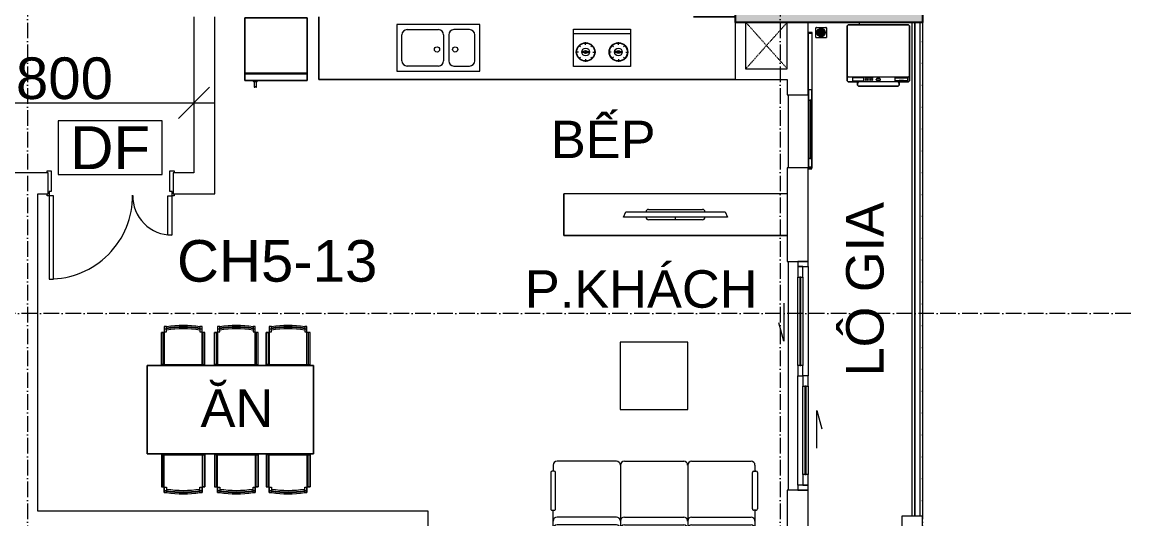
# Model space of a CAD drawing. Header units: millimetres. Extents: x -20144 to 122974, y -38328 to 48263.
# Drawn here: x 32351 to 43001, y 6475 to 11250 of the extents above; entities that cross this region are included whole.
import ezdxf
from ezdxf.enums import TextEntityAlignment as Align

# ---------------------------------------------------------------- set-up
doc = ezdxf.new("R2010")
doc.units = ezdxf.units.MM
doc.linetypes.add('Dash', pattern=[6.35, 3.175, -3.175])
doc.linetypes.add('Grid Line', pattern=[4.2, 3, -0.6, 0, -0.6])
for name, color, linetype, lineweight in [('A-DETL-GENF', 31, 'Continuous', 5), ('A-DETL-GENF-HDLN', 161, 'Dash', 5), ('CHU', 181, 'Continuous', 5), ('CUA', 31, 'Continuous', 9), ('DIM', 1, 'Continuous', 5), ('NET THAY 1', 41, 'Continuous', 5), ('NET-CAT', 3, 'Continuous', 15), ('NET-THAY', 2, 'Continuous', 9), ('THIET BI', 44, 'Continuous', 5), ('THIET-BI', 44, 'Continuous', 5), ('TRUC', 225, 'Continuous', 5), ('X-COT HAM$0$LC.HA', 8, 'Continuous', 9), ('Y-GHI CHU PCCC$0$Z-CT1-GHI CHU TT$0$KI-HIEU', 6, 'Continuous', 13)]:
    doc.layers.add(name, color=color, linetype=linetype, lineweight=lineweight)
doc.styles.add('Arial_3', font='arial_0.ttf', dxfattribs={"height": 400})
doc.styles.add('Arial_4', font='arial_0.ttf', dxfattribs={"height": 360})
doc.styles.add('Arial_5', font='arial_0.ttf', dxfattribs={"height": 400})
doc.styles.add('Y-GHI CHU PCCC$0$Arial', font='arial_0.ttf')
doc.dimstyles.new('Diagonal_-_2mm_Arial', dxfattribs={"dimscale": 304.8, "dimtxt": 408.10376, "dimasz": 0.984252, "dimexe": 0.656168, "dimexo": 4.593176, "dimgap": 0.098425, "dimtad": 1, "dimdec": 0, "dimzin": 0, "dimdsep": 46, "dimtxsty": 'Arial_3', "dimblk1": 'OBLIQUE', "dimblk2": 'OBLIQUE', "dimsah": 1, "dimcen": 0.09, "dimdle": 0.656168, "dimazin": 0, "dimtfac": 1, "dimtdec": 4, "dimtix": 1, "dimtmove": 0, "dimatfit": 3, "dimfxl": 0, "dimtvp": 1, "dimtolj": 1, "dimtzin": 0, "dimlwd": 9, "dimlwe": 9, "dimarcsym": 0})

# ---------------------------------------------------------------- blocks, each defined once
blk = doc.blocks.new('ALC1807-ASCENT PLAZA-KET CAU_rvt-1-MẶT BẰNG TẦNG 5 ĐẾN TẦNG 22')
at = {"layer": 'X-COT HAM$0$LC.HA'}
h = blk.add_hatch(color=256, dxfattribs=at)
h.dxf.hatch_style = 1
h.paths.add_polyline_path([(39201, 11650), (39201, 11250), (41001, 11250), (41001, 11650)])
at = {"ltscale": 1000}
blk.add_lwpolyline([(39201, 11650), (39201, 11250), (41001, 11250), (41001, 11650)], close=True, dxfattribs=at)
blk = doc.blocks.new('X-BAN AN 4 GHE - X-BAN AN 4 GHE 2-1366074-MẶT BẰNG TẦNG 5 ĐẾN TẦNG 22')
at = {"layer": 'THIET BI'}
for p, q in [((187, 373), (165, 373)), ((165, 373), (165, 318)), ((165, 373), (165, 10)), ((187, 373), (165, 373)), ((165, 351), (187, 351)), ((165, 322), (187, 322)), ((187, 338), (187, 373)), ((187, 322), (187, 338)), ((528, 373), (506, 373)), ((506, 373), (506, 338)), ((528, 373), (506, 373)), ((506, 351), (528, 351)), ((506, 338), (506, 322)), ((506, 322), (528, 322)), ((528, 318), (528, 373)), ((528, 10), (528, 373)), ((699, 373), (677, 373)), ((677, 373), (677, 318)), ((677, 373), (677, 10)), ((699, 373), (677, 373)), ((677, 351), (699, 351)), ((677, 322), (699, 322)), ((699, 338), (699, 373)), ((699, 322), (699, 338)), ((1039, 373), (1018, 373)), ((1018, 373), (1018, 338)), ((1039, 373), (1018, 373)), ((1018, 351), (1039, 351)), ((1018, 338), (1018, 322)), ((1018, 322), (1039, 322)), ((1039, 318), (1039, 373)), ((1039, 10), (1039, 373)), ((1195, 373), (1174, 373)), ((1174, 373), (1174, 318)), ((1174, 373), (1174, 10)), ((1195, 373), (1174, 373)), ((1174, 351), (1195, 351)), ((1174, 322), (1195, 322)), ((1195, 338), (1195, 373)), ((1195, 322), (1195, 338)), ((1536, 373), (1515, 373)), ((1515, 373), (1515, 338)), ((1536, 373), (1515, 373)), ((1515, 351), (1536, 351)), ((1515, 338), (1515, 322)), ((1515, 322), (1536, 322)), ((1536, 318), (1536, 373)), ((1536, 10), (1536, 373)), ((165, 318), (137, 318)), ((137, 318), (137, 10)), ((137, 318), (156, 318)), ((137, 10), (137, 318)), ((156, 318), (156, 10)), ((556, 318), (528, 318)), ((537, 318), (537, 10)), ((556, 318), (537, 318)), ((556, 10), (556, 318)), ((556, 10), (556, 318)), ((648, 318), (648, 10)), ((677, 318), (648, 318)), ((648, 318), (667, 318)), ((648, 10), (648, 318)), ((667, 318), (667, 10)), ((1068, 318), (1039, 318)), ((1049, 318), (1049, 10)), ((1068, 318), (1049, 318)), ((1068, 10), (1068, 318)), ((1068, 10), (1068, 318)), ((1145, 318), (1145, 10)), ((1174, 318), (1145, 318)), ((1145, 318), (1164, 318)), ((1145, 10), (1145, 318)), ((1164, 318), (1164, 10)), ((1565, 318), (1536, 318)), ((1546, 318), (1546, 10)), ((1565, 318), (1546, 318)), ((1565, 10), (1565, 318)), ((1565, 10), (1565, 318)), ((1600, 0), (0, 0)), ((0, 0), (0, -850)), ((0, -850), (0, 0)), ((0, 0), (1600, 0)), ((137, 10), (556, 10)), ((156, 10), (137, 10)), ((165, 10), (528, 10)), ((537, 10), (556, 10)), ((648, 10), (1068, 10)), ((667, 10), (648, 10)), ((677, 10), (1039, 10)), ((1049, 10), (1068, 10)), ((1145, 10), (1565, 10)), ((1164, 10), (1145, 10)), ((1174, 10), (1536, 10)), ((1546, 10), (1565, 10)), ((1600, -850), (1600, 0)), ((1600, 0), (1600, -850)), ((0, -850), (1600, -850)), ((1600, -850), (0, -850)), ((556, -860), (137, -860)), ((137, -860), (137, -1168)), ((156, -860), (137, -860)), ((137, -860), (137, -1168)), ((156, -1168), (156, -860)), ((165, -860), (528, -860)), ((165, -1223), (165, -860)), ((528, -860), (528, -1223)), ((537, -860), (556, -860)), ((537, -1168), (537, -860)), ((556, -1168), (556, -860)), ((556, -860), (556, -1168)), ((1068, -860), (648, -860)), ((648, -860), (648, -1168)), ((667, -860), (648, -860)), ((648, -860), (648, -1168)), ((667, -1168), (667, -860)), ((677, -860), (1039, -860)), ((677, -1223), (677, -860)), ((1039, -860), (1039, -1223)), ((1049, -860), (1068, -860)), ((1049, -1168), (1049, -860)), ((1068, -1168), (1068, -860)), ((1068, -860), (1068, -1168)), ((1565, -860), (1145, -860)), ((1145, -860), (1145, -1168)), ((1164, -860), (1145, -860)), ((1145, -860), (1145, -1168)), ((1164, -1168), (1164, -860)), ((1174, -860), (1536, -860)), ((1174, -1223), (1174, -860)), ((1536, -860), (1536, -1223)), ((1546, -860), (1565, -860)), ((1546, -1168), (1546, -860)), ((1565, -1168), (1565, -860)), ((1565, -860), (1565, -1168)), ((137, -1168), (165, -1168)), ((137, -1168), (156, -1168)), ((165, -1168), (165, -1223)), ((528, -1223), (528, -1168)), ((528, -1168), (556, -1168)), ((556, -1168), (537, -1168)), ((648, -1168), (677, -1168)), ((648, -1168), (667, -1168)), ((677, -1168), (677, -1223)), ((1039, -1223), (1039, -1168)), ((1039, -1168), (1068, -1168)), ((1068, -1168), (1049, -1168)), ((1145, -1168), (1174, -1168)), ((1145, -1168), (1164, -1168)), ((1174, -1168), (1174, -1223)), ((1536, -1223), (1536, -1168)), ((1536, -1168), (1565, -1168)), ((1565, -1168), (1546, -1168)), ((165, -1172), (187, -1172)), ((165, -1201), (187, -1201)), ((165, -1223), (187, -1223)), ((187, -1223), (165, -1223)), ((187, -1172), (187, -1188)), ((187, -1188), (187, -1223)), ((506, -1172), (528, -1172)), ((506, -1188), (506, -1172)), ((506, -1223), (506, -1188)), ((506, -1201), (528, -1201)), ((506, -1223), (528, -1223)), ((528, -1223), (506, -1223)), ((677, -1172), (699, -1172)), ((677, -1201), (699, -1201)), ((677, -1223), (699, -1223)), ((699, -1223), (677, -1223)), ((699, -1172), (699, -1188)), ((699, -1188), (699, -1223)), ((1018, -1172), (1039, -1172)), ((1018, -1188), (1018, -1172)), ((1018, -1223), (1018, -1188)), ((1018, -1201), (1039, -1201)), ((1018, -1223), (1039, -1223)), ((1039, -1223), (1018, -1223)), ((1174, -1172), (1195, -1172)), ((1174, -1201), (1195, -1201)), ((1174, -1223), (1195, -1223)), ((1195, -1223), (1174, -1223)), ((1195, -1172), (1195, -1188)), ((1195, -1188), (1195, -1223)), ((1515, -1172), (1536, -1172)), ((1515, -1188), (1515, -1172)), ((1515, -1223), (1515, -1188)), ((1515, -1201), (1536, -1201)), ((1515, -1223), (1536, -1223)), ((1536, -1223), (1515, -1223))]:
    blk.add_line(p, q, dxfattribs=at)
for centre, radius, start, end in [((347, -628), 1013, 80.9407, 99.0593), ((347, -628), 1013, 80.9407, 99.0593), ((347, -628), 999, 80.808, 99.192), ((347, -648), 1013, 80.9407, 99.0593), ((347, -648), 999, 80.808, 99.192), ((858, -628), 1013, 80.9407, 99.0593), ((858, -628), 1013, 80.9407, 99.0593), ((858, -628), 999, 80.808, 99.192), ((858, -648), 1013, 80.9407, 99.0593), ((858, -648), 999, 80.808, 99.192), ((1355, -628), 1013, 80.9407, 99.0593), ((1355, -628), 1013, 80.9407, 99.0593), ((1355, -628), 999, 80.808, 99.192), ((1355, -648), 1013, 80.9407, 99.0593), ((1355, -648), 999, 80.808, 99.192), ((347, -202), 999, 260.808, 279.192), ((347, -202), 1013, 260.9407, 279.0593), ((347, -222), 999, 260.808, 279.192), ((347, -222), 1013, 260.9407, 279.0593), ((347, -222), 1013, 260.9407, 279.0593), ((858, -202), 999, 260.808, 279.192), ((858, -202), 1013, 260.9407, 279.0593), ((858, -222), 999, 260.808, 279.192), ((858, -222), 1013, 260.9407, 279.0593), ((858, -222), 1013, 260.9407, 279.0593), ((1355, -202), 999, 260.808, 279.192), ((1355, -202), 1013, 260.9407, 279.0593), ((1355, -222), 999, 260.808, 279.192), ((1355, -222), 1013, 260.9407, 279.0593), ((1355, -222), 1013, 260.9407, 279.0593)]:
    blk.add_arc(centre, radius, start, end, dxfattribs=at)
blk = doc.blocks.new('CUA SAN PHOI LUA1 - CUA SAN PHOI LUA 700-1661581-MẶT BẰNG TẦNG 5 ĐẾN TẦNG 22')
at = {"layer": 'CUA'}
for p, q in [((-260, -105), (-360, -105)), ((-360, -105), (-360, -135)), ((-310, -100), (-350, -100)), ((-350, -100), (-350, -140)), ((-345, -135), (-345, -105)), ((-345, -105), (-310, -105)), ((-310, -105), (-310, -100)), ((350, -100), (-310, -100)), ((-260, -135), (-260, -105)), ((-260, -105), (300, -105)), ((400, -105), (300, -105)), ((300, -105), (300, -135)), ((400, -135), (400, -105)), ((400, -105), (910, -105)), ((910, -100), (910, -105)), ((950, -100), (910, -100)), ((910, -105), (945, -105)), ((945, -105), (945, -135)), ((950, -140), (950, -100)), ((-360, -135), (-260, -135)), ((-350, -140), (-310, -140)), ((-310, -135), (-345, -135)), ((-310, -140), (-310, -135)), ((-310, -140), (910, -140)), ((300, -115), (-260, -115)), ((-260, -115), (-260, -125)), ((-260, -125), (300, -125)), ((300, -135), (-260, -135)), ((300, -125), (300, -115)), ((300, -135), (400, -135)), ((910, -135), (400, -135)), ((945, -135), (910, -135)), ((910, -135), (910, -140)), ((910, -140), (950, -140))]:
    blk.add_line(p, q, dxfattribs=at)
blk = doc.blocks.new('CUA VAO CAN HO - Type 1-1365711-MẶT BẰNG TẦNG 5 ĐẾN TẦNG 22')
at = {"layer": 'CUA', "lineweight": 5}
for p, q in [((-509, 98), (-509, 118)), ((-509, 118), (-469, 118)), ((-469, 118), (-469, -81)), ((671, 118), (711, 118)), ((671, -81), (671, 118)), ((711, 118), (711, 98)), ((-499, 98), (-509, 98)), ((-499, -102), (-499, 98)), ((701, 98), (701, -102)), ((711, 98), (701, 98)), ((-509, -102), (-499, -102)), ((-509, -122), (-509, -102)), ((-489, -81), (-489, -122)), ((-469, -81), (-489, -81)), ((691, -81), (671, -81)), ((691, -122), (691, -81)), ((701, -102), (711, -102)), ((711, -102), (711, -122)), ((-489, -122), (-509, -122)), ((711, -122), (691, -122))]:
    blk.add_line(p, q, dxfattribs=at)
at = {"layer": 'CUA'}
for p, q in [((-448, -122), (-488, -122)), ((-488, -122), (-488, -922)), ((-448, -922), (-448, -122)), ((650, -122), (690, -122)), ((650, -499), (650, -122)), ((690, -122), (690, -499)), ((690, -499), (650, -499)), ((-488, -922), (-448, -922))]:
    blk.add_line(p, q, dxfattribs=at)
at = {"layer": 'CUA', "lineweight": 5}
for centre, radius, start, end in [((-488, -122), 800, 270, 0.5), ((690, -122), 377, 179.5, 270)]:
    blk.add_arc(centre, radius, start, end, dxfattribs=at)
blk = doc.blocks.new('X-SOFA - X-SOFA-1305587-MẶT BẰNG TẦNG 5 ĐẾN TẦNG 22')
at = {"layer": 'THIET BI'}
for p, q in [((-716, 969), (-658, 969)), ((-658, 960), (-658, 979)), ((-644, 993), (-296, 993)), ((-282, 979), (-282, 960)), ((-282, 969), (-104, 969)), ((-104, 969), (-38, 969)), ((-754, 361), (-754, 932)), ((-296, 946), (-644, 946)), ((-217, 361), (-217, 932)), ((-141, 361), (-141, 932)), ((0, 361), (0, 780)), ((-1250, 325), (-1900, 325)), ((-1900, 325), (-1900, -325)), ((-1900, 325), (-1900, -325)), ((-1250, 325), (-1900, 325)), ((-1250, -325), (-1250, 325)), ((-1250, -325), (-1250, 325)), ((-716, 323), (-104, 323)), ((-104, 323), (-38, 323)), ((-754, -285), (-754, 285)), ((-217, -285), (-217, 285)), ((-141, -285), (-141, 285)), ((0, 285), (0, -285)), ((-1900, -325), (-1250, -325)), ((-1900, -325), (-1250, -325)), ((-754, -361), (-754, -932)), ((-716, -323), (-38, -323)), ((-217, -361), (-217, -932)), ((-141, -361), (-141, -932)), ((0, -361), (0, -932)), ((-296, -946), (-644, -946)), ((-716, -969), (-658, -969)), ((-658, -960), (-658, -979)), ((-644, -993), (-296, -993)), ((-282, -979), (-282, -960)), ((-104, -969), (-282, -969)), ((-38, -969), (-104, -969))]:
    blk.add_line(p, q, dxfattribs=at)
for centre, radius, start, end in [((-716, 932), 37.7, 90, 180), ((-644, 979), 14.1, 90, 180), ((-644, 960), 14.1, 180, 270), ((-296, 979), 14.1, 360, 90), ((-296, 960), 14.1, 270, 0), ((-179, 932), 37.7, 90, 180), ((-104, 932), 37.7, 90, 180), ((-38, 932), 37.7, 360, 90), ((-716, 361), 37.7, 180, 270), ((-716, 285), 37.7, 90, 180), ((-179, 361), 37.7, 180, 270), ((-179, 285), 37.7, 90, 180), ((-104, 361), 37.7, 180, 270), ((-104, 285), 37.7, 90, 180), ((-38, 361), 37.7, 270, 0), ((-38, 285), 37.7, 360, 90), ((-716, -285), 37.7, 180, 270), ((-179, -285), 37.7, 180, 270), ((-104, -285), 37.7, 180, 270), ((-38, -285), 37.7, 270, 0), ((-716, -361), 37.7, 90, 180), ((-179, -361), 37.7, 90, 180), ((-104, -361), 37.7, 90, 180), ((-38, -361), 37.7, 360, 90), ((-716, -932), 37.7, 180, 270), ((-644, -960), 14.1, 90, 180), ((-296, -960), 14.1, 360, 90), ((-179, -932), 37.7, 180, 270), ((-104, -932), 37.7, 180, 270), ((-38, -932), 37.7, 270, 0), ((-644, -979), 14.1, 180, 270), ((-296, -979), 14.1, 270, 0)]:
    blk.add_arc(centre, radius, start, end, dxfattribs=at)
blk = doc.blocks.new('X-BEP - X-BEP-1877208-MẶT BẰNG TẦNG 5 ĐẾN TẦNG 22')
at = {"layer": 'THIET BI'}
for p, q in [((0, 0), (0, -600)), ((0, -600), (0, 0)), ((4000, 0), (3600, 0)), ((3600, 0), (4000, 0)), ((748, -72), (748, -522)), ((1548, -72), (748, -72)), ((1548, -522), (1548, -72)), ((798, -422), (798, -172)), ((848, -122), (1148, -122)), ((1198, -172), (1198, -422)), ((1248, -172), (1248, -422)), ((1448, -122), (1298, -122)), ((1498, -422), (1498, -172)), ((2446, -117), (2995, -117)), ((2446, -476), (2446, -117)), ((2995, -162), (2446, -162)), ((2995, -117), (2995, -476)), ((2513, -287), (2497, -271)), ((2563, -267), (2563, -243)), ((2612, -287), (2629, -271)), ((2829, -287), (2812, -271)), ((2878, -267), (2878, -243)), ((2928, -287), (2944, -271)), ((2493, -337), (2469, -337)), ((2513, -387), (2497, -403)), ((2549, -333), (2526, -333)), ((2549, -341), (2526, -341)), ((2563, -407), (2563, -431)), ((2577, -333), (2599, -333)), ((2577, -341), (2599, -341)), ((2612, -387), (2629, -403)), ((2633, -337), (2656, -337)), ((2808, -337), (2785, -337)), ((2829, -387), (2812, -403)), ((2864, -333), (2842, -333)), ((2864, -341), (2842, -341)), ((2878, -407), (2878, -431)), ((2892, -333), (2915, -333)), ((2892, -341), (2915, -341)), ((2928, -387), (2944, -403)), ((2948, -337), (2972, -337)), ((748, -522), (1548, -522)), ((1148, -472), (848, -472)), ((1298, -472), (1448, -472)), ((2995, -476), (2446, -476)), ((0, -600), (4000, -600)), ((4000, -600), (0, -600))]:
    blk.add_line(p, q, dxfattribs=at)
for centre, radius in [((1135, -312), 25), ((1310, -312), 25), ((2563, -337), 90), ((2563, -337), 85.5), ((2563, -337), 36.9), ((2878, -337), 90), ((2878, -337), 85.5), ((2878, -337), 36.9), ((2563, -337), 14.7), ((2563, -337), 8.24), ((2878, -337), 14.7), ((2878, -337), 8.24)]:
    blk.add_circle(centre, radius, dxfattribs=at)
for centre, start, end in [((848, -172), 90, 180), ((1148, -172), 360, 90), ((1298, -172), 90, 180), ((1448, -172), 0, 90), ((848, -422), 180, 270), ((1148, -422), 270, 0), ((1298, -422), 180, 270), ((1448, -422), 270, 0)]:
    blk.add_arc(centre, 50, start, end, dxfattribs=at)
blk = doc.blocks.new('X-TU LANH - X-TU LANH-1305599-MẶT BẰNG TẦNG 5 ĐẾN TẦNG 22')
at = {"layer": 'THIET BI'}
for p, q in [((300, 0), (-300, 0)), ((-300, 0), (-300, -600)), ((-300, -600), (-300, 0)), ((-300, 0), (300, 0)), ((300, -600), (300, 0)), ((300, 0), (300, -600)), ((300, -530), (-300, -530)), ((300, -540), (-300, -540)), ((-300, -600), (300, -600)), ((300, -600), (-300, -600)), ((-223, -600), (-217, -610)), ((-217, -610), (-182, -610)), ((-212, -610), (-210, -665)), ((-189, -665), (-188, -610)), ((-182, -610), (-178, -600)), ((-210, -665), (-205, -665)), ((-195, -665), (-189, -665))]:
    blk.add_line(p, q, dxfattribs=at)
blk.add_arc((-200, -667), 5.66, 22.4018, 157.5982, dxfattribs=at)
blk = doc.blocks.new('X-TV - X-TV-1732786-MẶT BẰNG TẦNG 5 ĐẾN TẦNG 22')
at = {"layer": 'THIET BI'}
for p, q in [((2147, 400), (0, 400)), ((0, 400), (2147, 400)), ((2147, 0), (2147, 400)), ((2147, 400), (2147, 0)), ((574, 225), (1574, 225)), ((596, 175), (574, 225)), ((814, 250), (1334, 250)), ((1074, 250), (1074, 225)), ((1574, 225), (1551, 175)), ((1551, 175), (596, 175)), ((1334, 150), (814, 150)), ((0, 0), (2147, 0))]:
    blk.add_line(p, q, dxfattribs=at)
for centre, start_param, end_param in [((814, 225), 0, 1.570796), ((1334, 225), 4.712389, 6.283185), ((814, 175), 1.570796, 3.141593), ((1334, 175), 3.141593, 4.712389)]:
    blk.add_ellipse(centre, major_axis=(0, 25), ratio=0.9, start_param=start_param, end_param=end_param, dxfattribs=at)
blk = doc.blocks.new('X-MAY GIAT - X-MAY GIAT-1305597-MẶT BẰNG TẦNG 5 ĐẾN TẦNG 22')
at = {"layer": 'THIET BI'}
for p, q in [((-290, 0), (-300, -10)), ((-300, -10), (-290, 0)), ((290, 0), (-290, 0)), ((-290, 0), (290, 0)), ((300, -10), (290, 0)), ((290, 0), (300, -10)), ((-300, -10), (-300, -540)), ((-300, -540), (-300, -10)), ((300, -540), (300, -10)), ((300, -10), (300, -540)), ((-300, -490), (-290, -500)), ((-290, -500), (290, -500)), ((-250, -510), (-250, -540)), ((-140, -510), (-250, -510)), ((-140, -540), (-140, -510)), ((-20, -530), (-20, -525)), ((0, -520), (0, -525)), ((20, -530), (20, -525)), ((160, -510), (280, -510)), ((160, -540), (160, -510)), ((280, -510), (280, -540)), ((290, -500), (300, -490)), ((-300, -540), (-290, -550)), ((-290, -550), (-300, -540)), ((-290, -550), (-190, -550)), ((-190, -550), (-290, -550)), ((-250, -540), (-140, -540)), ((-190, -550), (-200, -560)), ((-200, -560), (-190, -550)), ((-200, -560), (-200, -580)), ((-200, -580), (-200, -560)), ((-200, -580), (-190, -590)), ((-190, -590), (-200, -580)), ((190, -550), (-190, -550)), ((-190, -590), (190, -590)), ((190, -590), (-190, -590)), ((180, -540), (160, -540)), ((200, -560), (190, -550)), ((190, -550), (290, -550)), ((190, -550), (200, -560)), ((290, -550), (190, -550)), ((190, -590), (200, -580)), ((200, -580), (190, -590)), ((200, -580), (200, -560)), ((200, -560), (200, -580)), ((280, -540), (260, -540)), ((290, -550), (300, -540)), ((300, -540), (290, -550))]:
    blk.add_line(p, q, dxfattribs=at)
blk.add_arc((220, -697.5), 162.5, 75.74997, 104.25003, dxfattribs=at)
for centre, major_axis in [((-120, -512.5), (5, 0)), ((-120, -522.5), (5, 0)), ((-120, -532.5), (5, 0)), ((-100, -512.5), (5, 0)), ((-100, -522.5), (5, 0)), ((-100, -532.5), (5, 0)), ((-80, -512.5), (5, 0)), ((-80, -522.5), (5, 0)), ((-80, -532.5), (5, 0)), ((-60, -512.5), (-5, 0)), ((-60, -522.5), (-5, 0)), ((-60, -532.5), (-5, 0)), ((0, -530), (-20, 0))]:
    blk.add_ellipse(centre, major_axis=major_axis, ratio=0.5, dxfattribs=at)
blk.add_ellipse((0, -525), major_axis=(-20, 0), ratio=0.5, start_param=3.1415927, end_param=6.2831853, dxfattribs=at)
blk = doc.blocks.new('CUA LO GIA _LUA_ - CUA LO GIA _LUA_-1365713-MẶT BẰNG TẦNG 5 ĐẾN TẦNG 22')
at = {"layer": 'CUA'}
for p, q in [((332, 184), (511, 232)), ((697, 184), (332, 184)), ((-1050, 100), (-1100, 100)), ((-1100, 100), (-1100, 0)), ((-1050, 0), (-1050, 100)), ((-1050, 100), (0, 100)), ((-950, 50), (-1050, 50)), ((-1050, 50), (-1050, 0)), ((-1050, 0), (-950, 0)), ((-950, 0), (-950, 50)), ((-950, 50), (-100, 50)), ((-100, 30), (-950, 30)), ((-950, 30), (-950, 20)), ((-950, 20), (-100, 20)), ((-100, 0), (-950, 0)), ((0, 50), (-100, 50)), ((-100, 50), (-100, 0)), ((-100, 20), (-100, 30)), ((-100, 0), (0, 0)), ((100, 100), (0, 100)), ((0, 100), (0, 50)), ((0, 0), (0, 50)), ((0, 50), (100, 50)), ((100, 50), (100, 100)), ((100, 100), (950, 100)), ((950, 80), (100, 80)), ((100, 80), (100, 70)), ((100, 70), (950, 70)), ((950, 50), (100, 50)), ((1050, 100), (950, 100)), ((950, 100), (950, 50)), ((950, 70), (950, 80)), ((950, 50), (1050, 50)), ((1050, 50), (1050, 100)), ((1100, 100), (1050, 100)), ((1050, 100), (1050, 0)), ((1100, 0), (1100, 100)), ((-1100, 0), (-1050, 0)), ((1050, 0), (0, 0)), ((1050, 0), (1100, 0)), ((-697, -134), (-332, -134)), ((-332, -134), (-511, -182))]:
    blk.add_line(p, q, dxfattribs=at)
blk = doc.blocks.new('Top Rail Type - Top Rail_Internal_-1821309-MẶT BẰNG TẦNG 5 ĐẾN TẦNG 22')
at = {"layer": 'NET THAY 1'}
for p, q in [((40925, 6500), (40925, 11250)), ((40975, 11250), (40975, 6500))]:
    blk.add_line(p, q, dxfattribs=at)
blk = doc.blocks.new('Top Rail Type - Top Rail_Internal_-V81-MẶT BẰNG TẦNG 5 ĐẾN TẦNG 22')
at = {"layer": 'NET THAY 1'}
for p, q in [((40925, 11250), (40925, 6500)), ((40975, 11250), (40975, 6500))]:
    blk.add_line(p, q, dxfattribs=at)
blk = doc.blocks.new('X-PHEU - X-PHEU-1231512-MẶT BẰNG TẦNG 5 ĐẾN TẦNG 22')
at = {"layer": 'THIET-BI'}
for p, q in [((25, 29), (25, 121)), ((29, 125), (121, 125)), ((62, 109), (62, 41)), ((68, 40), (68, 110)), ((72, 111), (72, 78)), ((77, 78), (77, 111)), ((82, 110), (82, 40)), ((88, 41), (88, 109)), ((125, 121), (125, 29)), ((121, 25), (29, 25)), ((42, 90), (42, 60)), ((47, 52), (47, 98)), ((52, 103), (52, 47)), ((58, 44), (58, 106)), ((72, 72), (72, 39)), ((77, 39), (77, 72)), ((92, 106), (92, 44)), ((97, 47), (97, 103)), ((102, 98), (102, 52)), ((107, 60), (107, 90))]:
    blk.add_line(p, q, dxfattribs=at)
blk.add_circle((75, 75), 40, dxfattribs=at)
for centre, radius, start, end in [((29, 121), 4, 90, 180), ((75, 75), 36, 102.0247, 110.3175), ((75, 75), 36, 90, 93.9821), ((75, 75), 36, 86.0179, 90), ((75, 75), 36, 69.6825, 77.9753), ((121, 121), 4, 0, 90), ((29, 29), 4, 180, 270), ((75, 75), 36, 139.8082, 154.5256), ((75, 75), 36, 205.4744, 220.1918), ((75, 75), 36, 119.0853, 128.6822), ((75, 75), 36, 231.3178, 240.9147), ((75, 75), 36, 249.6825, 257.9753), ((75, 75), 4, 128.6822, 231.3178), ((75, 75), 36, 266.0179, 270), ((75, 75), 36, 270, 273.9821), ((75, 75), 4, 308.6822, 51.3178), ((75, 75), 36, 282.0247, 290.3175), ((75, 75), 36, 51.3178, 60.9147), ((75, 75), 36, 299.0853, 308.6822), ((75, 75), 36, 25.4744, 40.1918), ((75, 75), 36, 319.8082, 334.5256), ((121, 29), 4, 270, 360)]:
    blk.add_arc(centre, radius, start, end, dxfattribs=at)
blk = doc.blocks.new('Family2 - Family1-1891981-MẶT BẰNG TẦNG 5 ĐẾN TẦNG 22')
at = {"layer": 'A-DETL-GENF'}
for p, q in [((400, 450), (0, 450)), ((0, 450), (0, 0)), ((400, 0), (400, 450)), ((0, 0), (400, 0))]:
    blk.add_line(p, q, dxfattribs=at)
at = {"layer": 'A-DETL-GENF-HDLN'}
for p, q in [((0, 450), (400, 1)), ((0, 0), (400, 449))]:
    blk.add_line(p, q, dxfattribs=at)
blk = doc.blocks.new('_Oblique')
at = {"color": 0, "linetype": 'ByBlock', "lineweight": -2}
blk.add_line((-0.5, -0.5), (0.5, 0.5), dxfattribs=at)
blk = doc.blocks.new('DIMBLOCK65-MẶT BẰNG TẦNG 5 ĐẾN TẦNG 22')
at = {"layer": 'Defpoints', "color": 0, "transparency": 16777216}
for p in [(34001, 10474), (31201, 9800), (34001, 9800)]:
    blk.add_point(p, dxfattribs=at)
at = {"layer": 'DIM', "color": 0, "lineweight": 9, "transparency": 16777216}
for p, q in [((31201, 11200), (31201, 10674)), ((34001, 11200), (34001, 10674)), ((31001, 10474), (34201, 10474))]:
    blk.add_line(p, q, dxfattribs=at)
at = {"layer": 'DIM', "color": 0, "lineweight": 9, "transparency": 16777216, "xscale": 300, "yscale": 300, "zscale": 300, "rotation": 180}
blk.add_blockref('_Oblique', (31201, 10474), dxfattribs=at)
at = {"layer": 'DIM', "color": 0, "lineweight": 9, "transparency": 16777216, "xscale": 300, "yscale": 300, "zscale": 300}
blk.add_blockref('_Oblique', (34001, 10474), dxfattribs=at)
at = {"layer": 'DIM', "color": 0, "lineweight": 9, "transparency": 16777216, "insert": (32601, 10708), "char_height": 400, "width": 1476.71, "attachment_point": 5, "style": 'Arial_3'}
blk.add_mtext('\\A1;2800', dxfattribs=at)
blk = doc.blocks.new('Y-GHI CHU PCCC$0$A$C67775D76')
at = {"color": 8, "ltscale": 30}
blk.add_lwpolyline([(-266.7, -137.5), (266.7, -137.5), (266.7, 137.5), (-266.7, 137.5)], close=True, dxfattribs=at)
at = {"color": 8, "style": 'Y-GHI CHU PCCC$0$Arial'}
blk.add_text('DF', height=220, dxfattribs=at).set_placement((0, 0), align=Align.MIDDLE_CENTER)

msp = doc.modelspace()

# ---------------------------------------------------------------- linework, layer by layer
at = {"layer": 'NET-CAT'}
for p, q in [((34000.5, 11299.9), (34000.5, 9799.9)), ((34200.5, 9599.9), (34200.5, 11299.9)), ((39200.5, 11249.9), (39200.5, 10700)), ((39900.5, 10799.9), (39900.5, 11249.9)), ((39900.5, 10550), (39900.5, 10799.9)), ((39200.5, 10700), (39700.5, 10700)), ((39700.5, 10700), (39700.5, 10550)), ((39700.5, 10550), (39900.5, 10550)), ((32600.5, 9799.9), (32200.5, 9799.9)), ((32600.5, 9599.9), (32600.5, 9799.9)), ((34000.5, 9799.9), (33800.5, 9799.9)), ((33800.5, 9799.9), (33800.5, 9599.9)), ((39700.5, 9850), (39700.5, 8949.9)), ((39900.5, 9850), (39700.5, 9850)), ((39900.5, 8949.9), (39900.5, 9850)), ((32500.5, 9599.9), (32600.5, 9599.9)), ((32500.5, 6549.9), (32500.5, 9599.9)), ((33800.5, 9599.9), (34200.5, 9599.9)), ((39700.5, 8949.9), (39900.5, 8949.9)), ((39700.5, 6749.9), (39700.5, 6274.9)), ((39900.5, 6749.9), (39700.5, 6749.9)), ((39900.5, 6274.9), (39900.5, 6749.9)), ((36250.5, 6549.9), (32500.5, 6549.9)), ((36250.5, 5674.9), (36250.5, 6549.9)), ((40800.5, 6499.9), (40800.5, 6274.9)), ((41000.5, 6499.9), (40800.5, 6499.9)), ((41000.5, 5739.9), (41000.5, 6499.9))]:
    msp.add_line(p, q, dxfattribs=at)
at = {"layer": 'NET-THAY'}
for p, q in [((40390.5, 11249.9), (40390.5, 11225)), ((40900.5, 6499.9), (40900.5, 11249.9)), ((41000.5, 11249.9), (41000.5, 6499.9)), ((39710.5, 9850), (39710.5, 10550)), ((39710.5, 6749.9), (39710.5, 8949.9))]:
    msp.add_line(p, q, dxfattribs=at)
at = {"layer": 'TRUC', "linetype": 'Grid Line', "ltscale": 50}
for p, q in [((32400.5, 43599.9), (32400.5, -4500.1)), ((39630.5, 43599.9), (39630.5, -7167.6)), ((41000.5, 43599.9), (41000.5, -4500.1)), ((43000.5, 8449.9), (-14407, 8449.9))]:
    msp.add_line(p, q, dxfattribs=at)

# ---------------------------------------------------------------- block references
at = {"lineweight": 5}
msp.add_blockref('ALC1807-ASCENT PLAZA-KET CAU_rvt-1-MẶT BẰNG TẦNG 5 ĐẾN TẦNG 22', (0, 0), dxfattribs=at)
at = {"layer": 'A-DETL-GENF'}
msp.add_blockref('Family2 - Family1-1891981-MẶT BẰNG TẦNG 5 ĐẾN TẦNG 22', (39300.5, 10800), dxfattribs=at)
at = {"layer": 'CUA'}
for name, p, rotation in [('CUA SAN PHOI LUA1 - CUA SAN PHOI LUA 700-1661581-MẶT BẰNG TẦNG 5 ĐẾN TẦNG 22', (39800.5, 10200), 89.99999999999991), ('CUA LO GIA _LUA_ - CUA LO GIA _LUA_-1365713-MẶT BẰNG TẦNG 5 ĐẾN TẦNG 22', (39800.5, 7849.9), 269.9999999999999)]:
    msp.add_blockref(name, p, dxfattribs=dict(at, rotation=rotation))
msp.add_blockref('CUA VAO CAN HO - Type 1-1365711-MẶT BẰNG TẦNG 5 ĐẾN TẦNG 22', (33099.1, 9702.2), dxfattribs=at)
at = {"layer": 'NET THAY 1'}
for name in ['Top Rail Type - Top Rail_Internal_-1821309-MẶT BẰNG TẦNG 5 ĐẾN TẦNG 22', 'Top Rail Type - Top Rail_Internal_-V81-MẶT BẰNG TẦNG 5 ĐẾN TẦNG 22']:
    msp.add_blockref(name, (0, 0), dxfattribs=at)
at = {"layer": 'THIET BI'}
for name, p in [('X-TU LANH - X-TU LANH-1305599-MẶT BẰNG TẦNG 5 ĐẾN TẦNG 22', (34789.6, 11289.9)), ('X-BEP - X-BEP-1877208-MẶT BẰNG TẦNG 5 ĐẾN TẦNG 22', (35200.5, 11299.9)), ('X-MAY GIAT - X-MAY GIAT-1305597-MẶT BẰNG TẦNG 5 ĐẾN TẦNG 22', (40575.4, 11225)), ('X-BAN AN 4 GHE - X-BAN AN 4 GHE 2-1366074-MẶT BẰNG TẦNG 5 ĐẾN TẦNG 22', (33550.5, 7949.9))]:
    msp.add_blockref(name, p, dxfattribs=at)
for name, p, rotation in [('X-TV - X-TV-1732786-MẶT BẰNG TẦNG 5 ĐẾN TẦNG 22', (39700.5, 9599.9), 180), ('X-SOFA - X-SOFA-1305587-MẶT BẰNG TẦNG 5 ĐẾN TẦNG 22', (38420.5, 6274.9), 269.9999999999995)]:
    msp.add_blockref(name, p, dxfattribs=dict(at, rotation=rotation))
at = {"layer": 'THIET-BI'}
msp.add_blockref('X-PHEU - X-PHEU-1231512-MẶT BẰNG TẦNG 5 ĐẾN TẦNG 22', (39950.5, 11074.9), dxfattribs=at)
at = {"layer": 'Y-GHI CHU PCCC$0$Z-CT1-GHI CHU TT$0$KI-HIEU', "color": 8, "xscale": 1.875, "yscale": 1.875, "zscale": 1.875}
msp.add_blockref('Y-GHI CHU PCCC$0$A$C67775D76', (33195.6, 10042.9), dxfattribs=at)

# ---------------------------------------------------------------- texts
at = {"layer": 'CHU', "color": 7, "attachment_point": 3, "line_spacing_factor": 0.936439}
for s, insert, char_height, width, style in [('\\pt2540.0016,5079.9996,7620.0012,10159.9992,12700.0008,15239.9988,17780.0004,20319.9984,22860,25400.0016,27939.9996,30480.0012,33019.9992,35560.0008,38099.9988,40640.0004,43179.9984,45720,48260.0016,50799.9996,53340.0012,55879.9992,58420.0008,60959.9988,63500.0004,66039.9984,68580,71120.0016,73659.9996,76200.0012,78739.9992,81280.0008;BẾP', (38435.3, 10302.7), 360, 1001.92, 'Arial_4'), ('\\pt2540,5080,7620,10160,12700,15240,17780,20320,22860,25400,27940,30480,33020,35560,38100,40640,43180,45720,48260,50800,53340,55880,58420,60960,63500,66040,68580,71120,73660,76200,78740,81280;CH5-13', (35762.8, 9154.8), 400, 1977.58, 'Arial_5'), ('\\pt2540.0016,5079.9996,7620.0012,10159.9992,12700.0008,15239.9988,17780.0004,20319.9984,22860,25400.0016,27939.9996,30480.0012,33019.9992,35560.0008,38099.9988,40640.0004,43179.9984,45720,48260.0016,50799.9996,53340.0012,55879.9992,58420.0008,60959.9988,63500.0004,66039.9984,68580,71120.0016,73659.9996,76200.0012,78739.9992,81280.0008;P.KHÁCH', (39414.5, 8864.7), 360, 2217.96, 'Arial_4'), ('\\pt2540.0016,5079.9996,7620.0012,10159.9992,12700.0008,15239.9988,17780.0004,20319.9984,22860,25400.0016,27939.9996,30480.0012,33019.9992,35560.0008,38099.9988,40640.0004,43179.9984,45720,48260.0016,50799.9996,53340.0012,55879.9992,58420.0008,60959.9988,63500.0004,66039.9984,68580,71120.0016,73659.9996,76200.0012,78739.9992,81280.0008;ĂN', (34762.6, 7718.9), 360, 694.88, 'Arial_4')]:
    msp.add_mtext(s, dxfattribs=dict(at, insert=insert, char_height=char_height, width=width, style=style))
at = {"layer": 'CHU', "color": 7, "insert": (40265.4, 9520.8), "char_height": 360, "width": 2199.302, "attachment_point": 3, "rotation": 90, "line_spacing_factor": 0.936439, "style": 'Arial_4'}
msp.add_mtext('\\pt2540.0016,5079.9996,7620.0012,10159.9992,12700.0008,15239.9988,17780.0004,20319.9984,22860,25400.0016,27939.9996,30480.0012,33019.9992,35560.0008,38099.9988,40640.0004,43179.9984,45720,48260.0016,50799.9996,53340.0012,55879.9992,58420.0008,60959.9988,63500.0004,66039.9984,68580,71120.0016,73659.9996,76200.0012,78739.9992,81280.0008;LÔ GIA', dxfattribs=at)

# ---------------------------------------------------------------- dimensions: what is measured, and where the dimension line sits
at = {"layer": 'DIM', "lineweight": 9}
dim = msp.add_linear_dim(base=(34000.5, 10473.8), p1=(31200.5, 9799.9), p2=(34000.5, 9799.9), dimstyle='Diagonal_-_2mm_Arial', override={"dimpost": '<>', "dimfxl": 2977.951988}, dxfattribs=at)
dim.commit()
dim.dimension.update_dxf_attribs({"geometry": 'DIMBLOCK65-MẶT BẰNG TẦNG 5 ĐẾN TẦNG 22', "text_midpoint": (32600.5, 10708)})

doc.saveas('drawing.dxf')
